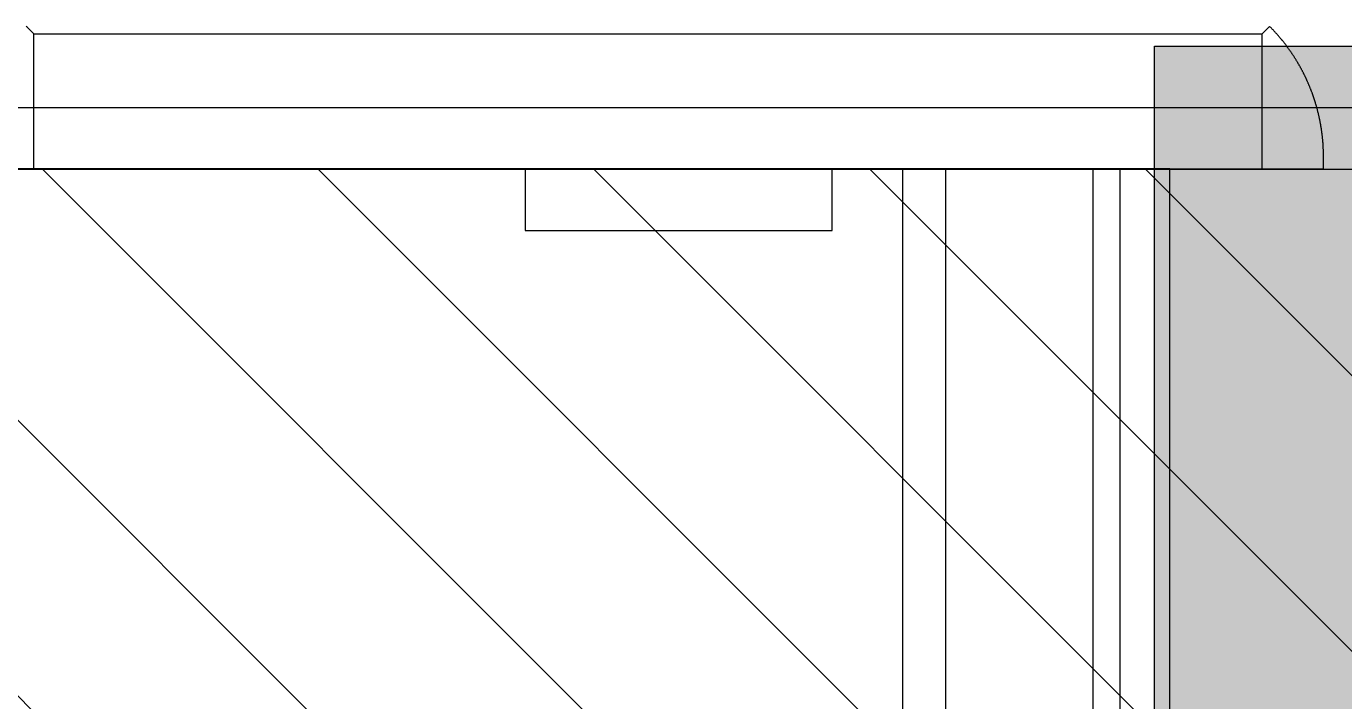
# Model space of a CAD drawing. Header units: millimetres. Extents: x 5622 to 8918, y 2044 to 6634.
# Drawn here: x 6715.72 to 6737.18, y 2902.2 to 2913.17 of the extents above; entities that cross this region are included whole.
import ezdxf

# ---------------------------------------------------------------- set-up
doc = ezdxf.new("R2010")
doc.units = ezdxf.units.MM
doc.linetypes.add('BEARBEITUNGEN', pattern=[0])
doc.linetypes.add('NASCOSTA', pattern=[9.525, 6.35, -3.175])
doc.layers.add('DS_ST_quote 1_50', color=7, linetype='Continuous')
for name, color, linetype, lineweight in [('F_ARREDI', 7, 'Continuous', 5), ('F_ELETTRICO', 22, 'Continuous', 5), ('F_FERRAMENTA', 253, 'Continuous', 5), ('F_Guide', 1, 'Continuous', 9), ('F_MULTI laminato CERA', 124, 'Continuous', 5), ('F_MULTI laminato OPACO', 1, 'Continuous', 5), ('F_MULTI laminato OPACO_retino', 1, 'Continuous', 5), ('F_Proiezioni', 253, 'NASCOSTA', 9)]:
    doc.layers.add(name, color=color, linetype=linetype, lineweight=lineweight)
doc.styles.add('ARIAL', font='arial.ttf')
doc.dimstyles.new('ISO-100', dxfattribs={"dimtxt": 100, "dimasz": 5, "dimexe": 0.25, "dimexo": 6, "dimgap": 6, "dimtad": 1, "dimtxsty": 'ARIAL', "dimblk": 'ARCHTICK', "dimcen": 2.5, "dimdle": 15, "dimse1": 1, "dimse2": 1, "dimclrd": 256, "dimclre": 256, "dimclrt": 256, "dimadec": 0, "dimazin": 0, "dimtfac": 1, "dimtmove": 0, "dimatfit": 3, "dimldrblk": 'ARCHTICK', "dimfxl": 1, "dimlwd": -1, "dimlwe": -1, "dimarcsym": 0})

# ---------------------------------------------------------------- blocks, each defined once
blk = doc.blocks.new('CERNIERA_batttuta_pianta')
at = {"layer": 'F_FERRAMENTA'}
for p, q in [((813204.183, 528415.278), (813204.19, 528415.284)), ((813204.19, 528415.284), (813204.196, 528415.29)), ((813204.311, 528415.163), (813204.19, 528415.284)), ((813204.311, 528415.163), (813224.311, 528415.163)), ((813204.311, 528412.963), (813204.311, 528415.163)), ((813224.311, 528415.163), (813224.432, 528415.284)), ((813224.311, 528412.963), (813224.311, 528415.163)), ((813224.439, 528415.278), (813224.432, 528415.284)), ((813224.445, 528415.271), (813224.439, 528415.278)), ((813224.451, 528415.265), (813224.445, 528415.271)), ((813224.458, 528415.258), (813224.451, 528415.265)), ((813224.464, 528415.252), (813224.458, 528415.258)), ((813224.47, 528415.245), (813224.464, 528415.252)), ((813224.476, 528415.239), (813224.47, 528415.245)), ((813224.482, 528415.233), (813224.476, 528415.239)), ((813224.489, 528415.226), (813224.482, 528415.233)), ((813224.495, 528415.22), (813224.489, 528415.226)), ((813224.501, 528415.213), (813224.495, 528415.22)), ((813224.507, 528415.207), (813224.501, 528415.213)), ((813224.513, 528415.2), (813224.507, 528415.207)), ((813224.519, 528415.193), (813224.513, 528415.2)), ((813224.525, 528415.187), (813224.519, 528415.193)), ((813224.531, 528415.18), (813224.525, 528415.187)), ((813224.537, 528415.174), (813224.531, 528415.18)), ((813224.543, 528415.167), (813224.537, 528415.174)), ((813224.549, 528415.16), (813224.543, 528415.167)), ((813224.555, 528415.154), (813224.549, 528415.16)), ((813224.561, 528415.147), (813224.555, 528415.154)), ((813224.567, 528415.141), (813224.561, 528415.147)), ((813224.572, 528415.134), (813224.567, 528415.141)), ((813224.578, 528415.127), (813224.572, 528415.134)), ((813224.584, 528415.12), (813224.578, 528415.127)), ((813224.59, 528415.114), (813224.584, 528415.12)), ((813224.596, 528415.107), (813224.59, 528415.114)), ((813224.601, 528415.1), (813224.596, 528415.107)), ((813224.607, 528415.093), (813224.601, 528415.1)), ((813224.613, 528415.087), (813224.607, 528415.093)), ((813224.618, 528415.08), (813224.613, 528415.087)), ((813224.624, 528415.073), (813224.618, 528415.08)), ((813224.63, 528415.066), (813224.624, 528415.073)), ((813224.635, 528415.059), (813224.63, 528415.066)), ((813224.641, 528415.053), (813224.635, 528415.059)), ((813224.646, 528415.046), (813224.641, 528415.053)), ((813224.652, 528415.039), (813224.646, 528415.046)), ((813224.657, 528415.032), (813224.652, 528415.039)), ((813224.663, 528415.025), (813224.657, 528415.032)), ((813224.668, 528415.018), (813224.663, 528415.025)), ((813224.674, 528415.011), (813224.668, 528415.018)), ((813224.679, 528415.004), (813224.674, 528415.011)), ((813224.685, 528414.997), (813224.679, 528415.004)), ((813224.69, 528414.99), (813224.685, 528414.997)), ((813224.695, 528414.983), (813224.69, 528414.99)), ((813224.701, 528414.976), (813224.695, 528414.983)), ((813224.706, 528414.969), (813224.701, 528414.976)), ((813224.711, 528414.962), (813224.706, 528414.969)), ((813224.716, 528414.955), (813224.711, 528414.962)), ((813224.722, 528414.948), (813224.716, 528414.955)), ((813224.727, 528414.941), (813224.722, 528414.948)), ((813224.732, 528414.934), (813224.727, 528414.941)), ((813224.737, 528414.927), (813224.732, 528414.934)), ((813224.742, 528414.92), (813224.737, 528414.927)), ((813224.747, 528414.913), (813224.742, 528414.92)), ((813224.753, 528414.906), (813224.747, 528414.913)), ((813224.758, 528414.899), (813224.753, 528414.906)), ((813224.763, 528414.891), (813224.758, 528414.899)), ((813224.768, 528414.884), (813224.763, 528414.891)), ((813224.773, 528414.877), (813224.768, 528414.884)), ((813224.778, 528414.87), (813224.773, 528414.877)), ((813224.783, 528414.863), (813224.778, 528414.87)), ((813224.788, 528414.855), (813224.783, 528414.863)), ((813224.793, 528414.848), (813224.788, 528414.855)), ((813224.797, 528414.841), (813224.793, 528414.848)), ((813224.802, 528414.834), (813224.797, 528414.841)), ((813224.807, 528414.826), (813224.802, 528414.834)), ((813224.812, 528414.819), (813224.807, 528414.826)), ((813224.817, 528414.812), (813224.812, 528414.819)), ((813224.822, 528414.805), (813224.817, 528414.812)), ((813224.826, 528414.797), (813224.822, 528414.805)), ((813224.831, 528414.79), (813224.826, 528414.797)), ((813224.836, 528414.783), (813224.831, 528414.79)), ((813224.841, 528414.775), (813224.836, 528414.783)), ((813224.845, 528414.768), (813224.841, 528414.775)), ((813224.85, 528414.761), (813224.845, 528414.768)), ((813224.855, 528414.753), (813224.85, 528414.761)), ((813224.859, 528414.746), (813224.855, 528414.753)), ((813224.864, 528414.738), (813224.859, 528414.746)), ((813224.868, 528414.731), (813224.864, 528414.738)), ((813224.873, 528414.724), (813224.868, 528414.731)), ((813224.877, 528414.716), (813224.873, 528414.724)), ((813224.882, 528414.709), (813224.877, 528414.716)), ((813224.886, 528414.701), (813224.882, 528414.709)), ((813224.891, 528414.694), (813224.886, 528414.701)), ((813224.895, 528414.686), (813224.891, 528414.694)), ((813224.9, 528414.679), (813224.895, 528414.686)), ((813224.904, 528414.671), (813224.9, 528414.679)), ((813224.908, 528414.664), (813224.904, 528414.671)), ((813224.913, 528414.656), (813224.908, 528414.664)), ((813224.917, 528414.649), (813224.913, 528414.656)), ((813224.921, 528414.641), (813224.917, 528414.649)), ((813224.925, 528414.634), (813224.921, 528414.641)), ((813224.93, 528414.626), (813224.925, 528414.634)), ((813224.934, 528414.619), (813224.93, 528414.626)), ((813224.938, 528414.611), (813224.934, 528414.619)), ((813224.942, 528414.603), (813224.938, 528414.611)), ((813224.946, 528414.596), (813224.942, 528414.603)), ((813224.951, 528414.588), (813224.946, 528414.596)), ((813224.955, 528414.581), (813224.951, 528414.588)), ((813224.959, 528414.573), (813224.955, 528414.581)), ((813224.963, 528414.565), (813224.959, 528414.573)), ((813224.967, 528414.558), (813224.963, 528414.565)), ((813224.971, 528414.55), (813224.967, 528414.558)), ((813224.975, 528414.542), (813224.971, 528414.55)), ((813224.979, 528414.535), (813224.975, 528414.542)), ((813224.983, 528414.527), (813224.979, 528414.535)), ((813224.987, 528414.519), (813224.983, 528414.527)), ((813224.99, 528414.512), (813224.987, 528414.519)), ((813224.994, 528414.504), (813224.99, 528414.512)), ((813224.998, 528414.496), (813224.994, 528414.504)), ((813225.002, 528414.489), (813224.998, 528414.496)), ((813225.006, 528414.481), (813225.002, 528414.489)), ((813225.01, 528414.473), (813225.006, 528414.481)), ((813225.013, 528414.465), (813225.01, 528414.473)), ((813225.017, 528414.458), (813225.013, 528414.465)), ((813225.021, 528414.45), (813225.017, 528414.458)), ((813225.024, 528414.442), (813225.021, 528414.45)), ((813225.028, 528414.434), (813225.024, 528414.442)), ((813225.032, 528414.426), (813225.028, 528414.434)), ((813225.035, 528414.419), (813225.032, 528414.426)), ((813225.039, 528414.411), (813225.035, 528414.419)), ((813225.042, 528414.403), (813225.039, 528414.411)), ((813225.046, 528414.395), (813225.042, 528414.403)), ((813225.05, 528414.387), (813225.046, 528414.395)), ((813225.053, 528414.379), (813225.05, 528414.387)), ((813225.057, 528414.372), (813225.053, 528414.379)), ((813225.06, 528414.364), (813225.057, 528414.372)), ((813225.063, 528414.356), (813225.06, 528414.364)), ((813225.067, 528414.348), (813225.063, 528414.356)), ((813225.07, 528414.34), (813225.067, 528414.348)), ((813225.074, 528414.332), (813225.07, 528414.34)), ((813225.077, 528414.324), (813225.074, 528414.332)), ((813225.08, 528414.316), (813225.077, 528414.324)), ((813225.083, 528414.309), (813225.08, 528414.316)), ((813225.087, 528414.301), (813225.083, 528414.309)), ((813225.09, 528414.293), (813225.087, 528414.301)), ((813225.093, 528414.285), (813225.09, 528414.293)), ((813225.096, 528414.277), (813225.093, 528414.285)), ((813225.099, 528414.269), (813225.096, 528414.277)), ((813225.103, 528414.261), (813225.099, 528414.269)), ((813225.106, 528414.253), (813225.103, 528414.261)), ((813225.109, 528414.245), (813225.106, 528414.253)), ((813225.112, 528414.237), (813225.109, 528414.245)), ((813225.115, 528414.229), (813225.112, 528414.237)), ((813225.118, 528414.221), (813225.115, 528414.229)), ((813225.121, 528414.213), (813225.118, 528414.221)), ((813225.124, 528414.205), (813225.121, 528414.213)), ((813225.127, 528414.197), (813225.124, 528414.205)), ((813225.13, 528414.189), (813225.127, 528414.197)), ((813225.133, 528414.181), (813225.13, 528414.189)), ((813225.136, 528414.173), (813225.133, 528414.181)), ((813225.138, 528414.165), (813225.136, 528414.173)), ((813225.141, 528414.157), (813225.138, 528414.165)), ((813225.144, 528414.149), (813225.141, 528414.157)), ((813225.147, 528414.141), (813225.144, 528414.149)), ((813225.15, 528414.133), (813225.147, 528414.141)), ((813225.152, 528414.125), (813225.15, 528414.133)), ((813225.155, 528414.117), (813225.152, 528414.125)), ((813225.158, 528414.109), (813225.155, 528414.117)), ((813225.16, 528414.101), (813225.158, 528414.109)), ((813225.163, 528414.093), (813225.16, 528414.101)), ((813225.166, 528414.085), (813225.163, 528414.093)), ((813225.168, 528414.077), (813225.166, 528414.085)), ((813225.171, 528414.069), (813225.168, 528414.077)), ((813225.173, 528414.06), (813225.171, 528414.069)), ((813225.176, 528414.052), (813225.173, 528414.06)), ((813225.178, 528414.044), (813225.176, 528414.052)), ((813225.181, 528414.036), (813225.178, 528414.044)), ((813225.183, 528414.028), (813225.181, 528414.036)), ((813225.186, 528414.02), (813225.183, 528414.028)), ((813225.188, 528414.012), (813225.186, 528414.02)), ((813225.191, 528414.004), (813225.188, 528414.012)), ((813225.193, 528413.996), (813225.191, 528414.004)), ((813225.195, 528413.988), (813225.193, 528413.996)), ((813225.198, 528413.979), (813225.195, 528413.988)), ((813225.2, 528413.971), (813225.198, 528413.979)), ((813225.202, 528413.963), (813225.2, 528413.971)), ((813225.204, 528413.955), (813225.202, 528413.963)), ((813225.207, 528413.947), (813225.204, 528413.955)), ((813225.209, 528413.939), (813225.207, 528413.947)), ((813225.211, 528413.931), (813225.209, 528413.939)), ((813225.213, 528413.923), (813225.211, 528413.931)), ((813225.215, 528413.915), (813225.213, 528413.923)), ((813225.217, 528413.906), (813225.215, 528413.915)), ((813225.219, 528413.898), (813225.217, 528413.906)), ((813225.221, 528413.89), (813225.219, 528413.898)), ((813225.223, 528413.882), (813225.221, 528413.89)), ((813225.225, 528413.874), (813225.223, 528413.882)), ((813225.227, 528413.866), (813225.225, 528413.874)), ((813225.229, 528413.858), (813225.227, 528413.866)), ((813225.231, 528413.849), (813225.229, 528413.858)), ((813225.233, 528413.841), (813225.231, 528413.849)), ((813225.235, 528413.833), (813225.233, 528413.841)), ((813225.237, 528413.825), (813225.235, 528413.833)), ((813225.239, 528413.817), (813225.237, 528413.825)), ((813225.241, 528413.809), (813225.239, 528413.817)), ((813225.242, 528413.8), (813225.241, 528413.809)), ((813225.244, 528413.792), (813225.242, 528413.8)), ((813225.246, 528413.784), (813225.244, 528413.792)), ((813225.248, 528413.776), (813225.246, 528413.784)), ((813225.249, 528413.768), (813225.248, 528413.776)), ((813225.251, 528413.76), (813225.249, 528413.768)), ((813225.253, 528413.752), (813225.251, 528413.76)), ((813225.254, 528413.743), (813225.253, 528413.752)), ((813225.256, 528413.735), (813225.254, 528413.743)), ((813225.257, 528413.727), (813225.256, 528413.735)), ((813225.259, 528413.719), (813225.257, 528413.727)), ((813225.26, 528413.711), (813225.259, 528413.719)), ((813225.262, 528413.703), (813225.26, 528413.711)), ((813225.263, 528413.694), (813225.262, 528413.703)), ((813225.265, 528413.686), (813225.263, 528413.694)), ((813225.266, 528413.678), (813225.265, 528413.686)), ((813225.268, 528413.67), (813225.266, 528413.678)), ((813225.269, 528413.662), (813225.268, 528413.67)), ((813225.27, 528413.654), (813225.269, 528413.662)), ((813225.272, 528413.646), (813225.27, 528413.654)), ((813225.273, 528413.637), (813225.272, 528413.646)), ((813225.274, 528413.629), (813225.273, 528413.637)), ((813225.276, 528413.621), (813225.274, 528413.629)), ((813225.277, 528413.613), (813225.276, 528413.621)), ((813225.278, 528413.605), (813225.277, 528413.613)), ((813225.279, 528413.597), (813225.278, 528413.605)), ((813225.281, 528413.589), (813225.279, 528413.597)), ((813225.282, 528413.58), (813225.281, 528413.589)), ((813225.283, 528413.572), (813225.282, 528413.58)), ((813225.284, 528413.564), (813225.283, 528413.572)), ((813225.285, 528413.556), (813225.284, 528413.564)), ((813225.286, 528413.548), (813225.285, 528413.556)), ((813225.287, 528413.54), (813225.286, 528413.548)), ((813225.288, 528413.532), (813225.287, 528413.54)), ((813225.289, 528413.524), (813225.288, 528413.532)), ((813225.29, 528413.515), (813225.289, 528413.524)), ((813225.291, 528413.507), (813225.29, 528413.515)), ((813225.292, 528413.499), (813225.291, 528413.507)), ((813225.293, 528413.491), (813225.292, 528413.499)), ((813225.294, 528413.483), (813225.293, 528413.491)), ((813225.295, 528413.475), (813225.294, 528413.483)), ((813225.295, 528413.467), (813225.295, 528413.475)), ((813225.296, 528413.459), (813225.295, 528413.467)), ((813225.297, 528413.451), (813225.296, 528413.459)), ((813225.298, 528413.442), (813225.297, 528413.451)), ((813225.299, 528413.434), (813225.298, 528413.442)), ((813225.299, 528413.426), (813225.299, 528413.434)), ((813225.3, 528413.418), (813225.299, 528413.426)), ((813225.301, 528413.41), (813225.3, 528413.418)), ((813225.301, 528413.402), (813225.301, 528413.41)), ((813225.302, 528413.394), (813225.301, 528413.402)), ((813225.303, 528413.386), (813225.302, 528413.394)), ((813225.303, 528413.378), (813225.303, 528413.386)), ((813225.304, 528413.37), (813225.303, 528413.378)), ((813225.304, 528413.362), (813225.304, 528413.37)), ((813225.305, 528413.354), (813225.304, 528413.362)), ((813225.305, 528413.346), (813225.305, 528413.354)), ((813225.306, 528413.338), (813225.305, 528413.346)), ((813225.306, 528413.33), (813225.306, 528413.338)), ((813225.307, 528413.322), (813225.306, 528413.33)), ((813225.307, 528413.314), (813225.307, 528413.322)), ((813225.308, 528413.306), (813225.307, 528413.314)), ((813225.308, 528413.298), (813225.308, 528413.306)), ((813225.308, 528413.29), (813225.308, 528413.298)), ((813225.309, 528413.282), (813225.308, 528413.29)), ((813225.309, 528413.274), (813225.309, 528413.282)), ((813225.309, 528413.266), (813225.309, 528413.274)), ((813225.309, 528413.258), (813225.309, 528413.266)), ((813225.31, 528413.25), (813225.309, 528413.258)), ((813225.31, 528413.242), (813225.31, 528413.25)), ((813225.31, 528413.234), (813225.31, 528413.242)), ((813225.31, 528413.226), (813225.31, 528413.234)), ((813225.31, 528413.218), (813225.31, 528413.226)), ((813225.311, 528413.21), (813225.31, 528413.218)), ((813225.311, 528413.202), (813225.311, 528413.21)), ((813225.311, 528413.194), (813225.311, 528413.202)), ((813225.311, 528413.186), (813225.311, 528413.194)), ((813225.311, 528413.179), (813225.311, 528413.186)), ((813225.311, 528413.171), (813225.311, 528413.179)), ((813225.311, 528413.163), (813225.311, 528413.171)), ((813225.311, 528412.963), (813225.311, 528413.163)), ((813188.411, 528412.963), (813225.311, 528412.963)), ((813210.923, 528412.963), (813210.923, 528412.963)), ((813217.698, 528412.963), (813217.698, 528412.963)), ((813218.459, 528400.263), (813218.459, 528412.963)), ((813219.159, 528402.763), (813219.159, 528412.963)), ((813222.001, 528402.763), (813222.001, 528412.963))]:
    blk.add_line(p, q, dxfattribs=at)
at = {"layer": 'F_Guide', "color": 14, "linetype": 'BEARBEITUNGEN', "true_color": 0xaa0000}
for points in [[(813222.811, 528412.963), (813187.811, 528412.963), (813187.811, 528399.963), (813222.811, 528399.963)], [(813212.311, 528411.963), (813217.311, 528411.963), (813217.311, 528412.963), (813212.311, 528412.963)], [(813212.311, 528411.963), (813217.311, 528411.963), (813217.311, 528412.963), (813212.311, 528412.963)]]:
    blk.add_lwpolyline(points, close=True, dxfattribs=at)
blk = doc.blocks.new('MOBILE_ingresso-living_rev.01_pianta')
at = {"layer": 'F_ELETTRICO', "true_color": 0x636466, "transparency": 33554508}
h = blk.add_hatch(color=251, dxfattribs=at)
h.dxf.hatch_style = 1
h.paths.add_polyline_path([(2589.767, -11425.09), (2594.767, -11425.09), (2594.767, -11621.09), (2589.767, -11621.09)])
h.paths.add_polyline_path([(2569.767, -11430.09), (2589.767, -11430.09), (2589.767, -11616.09), (2569.767, -11616.09)])
at = {"layer": 'F_MULTI laminato OPACO_retino', "transparency": 33554687}
h = blk.add_hatch(dxfattribs=at)
h.set_pattern_fill('ANSI31', color=256)
h.paths.add_polyline_path([(2589.767, -11655.84), (2571.767, -11655.84), (2571.767, -11386.34), (2589.767, -11386.34)])
at = {"layer": 'F_ELETTRICO', "color": 1}
blk.add_lwpolyline([(2571.767, -11429.09), (2589.767, -11429.09), (2589.767, -11617.09), (2571.767, -11617.09)], close=True, dxfattribs=at)
at = {"layer": 'F_ELETTRICO'}
blk.add_lwpolyline([(2569.767, -11430.09), (2589.767, -11430.09), (2589.767, -11616.09), (2569.767, -11616.09)], close=True, dxfattribs=at)
at = {"layer": 'F_MULTI laminato CERA'}
blk.add_lwpolyline([(2570.767, -11409.34), (2007.767, -11409.34), (2007.767, -11639.34), (2570.767, -11639.34)], close=True, dxfattribs=at)
at = {"layer": 'F_MULTI laminato OPACO'}
blk.add_lwpolyline([(2589.767, -11655.84), (2571.767, -11655.84), (2571.767, -11386.34), (2589.767, -11386.34)], close=True, dxfattribs=at)
at = {"layer": 'F_Proiezioni'}
blk.add_lwpolyline([(2571.767, -11655.84), (2841.267, -11655.84, 0.414214), (2571.767, -11386.34)], format="xyb", dxfattribs=at)
at = {"color": 2, "rotation": 90.00000000000001}
blk.add_blockref('CERNIERA_batttuta_pianta', (530984.729, -824838.651), dxfattribs=at)
blk = doc.blocks.new('_ArchTick')
at = {"color": 0, "linetype": 'ByBlock', "const_width": 0.15}
blk.add_lwpolyline([(-0.5, -0.5), (0.5, 0.5)], dxfattribs=at)
blk = doc.blocks.new('*D21')
at = {"layer": 'Defpoints', "color": 0, "transparency": 16777216}
for p in [(6692.848, 2911.851), (6958.848, 2911.851), (6958.848, 2668.181)]:
    blk.add_point(p, dxfattribs=at)
at = {"layer": 'DS_ST_quote 1_50', "transparency": 16777216}
blk.add_line((6677.848, 2668.181), (6973.848, 2668.181), dxfattribs=at)
at = {"layer": 'DS_ST_quote 1_50', "transparency": 16777216, "xscale": 5, "yscale": 5, "zscale": 5, "rotation": 180}
blk.add_blockref('_ArchTick', (6692.848, 2668.181), dxfattribs=at)
at = {"layer": 'DS_ST_quote 1_50', "transparency": 16777216, "xscale": 5, "yscale": 5, "zscale": 5}
blk.add_blockref('_ArchTick', (6958.848, 2668.181), dxfattribs=at)
at = {"layer": 'DS_ST_quote 1_50', "transparency": 16777216, "insert": (6825.848, 2725.239), "char_height": 100, "attachment_point": 5, "style": 'ARIAL'}
blk.add_mtext('266', dxfattribs=at)

msp = doc.modelspace()

# ---------------------------------------------------------------- block references
at = {"layer": 'F_ARREDI', "rotation": 270}
msp.add_blockref('MOBILE_ingresso-living_rev.01_pianta', (18350.188, 5482.618), dxfattribs=at)

# ---------------------------------------------------------------- dimensions: what is measured, and where the dimension line sits
at = {"layer": 'DS_ST_quote 1_50', "color": 4}
dim = msp.add_linear_dim(base=(6958.848, 2668.181), p1=(6692.848, 2911.851), p2=(6958.848, 2911.851), dimstyle='ISO-100', dxfattribs=at)
dim.commit()
dim.dimension.update_dxf_attribs({"geometry": '*D21', "text_midpoint": (6825.848, 2725.239)})

doc.saveas('drawing.dxf')
